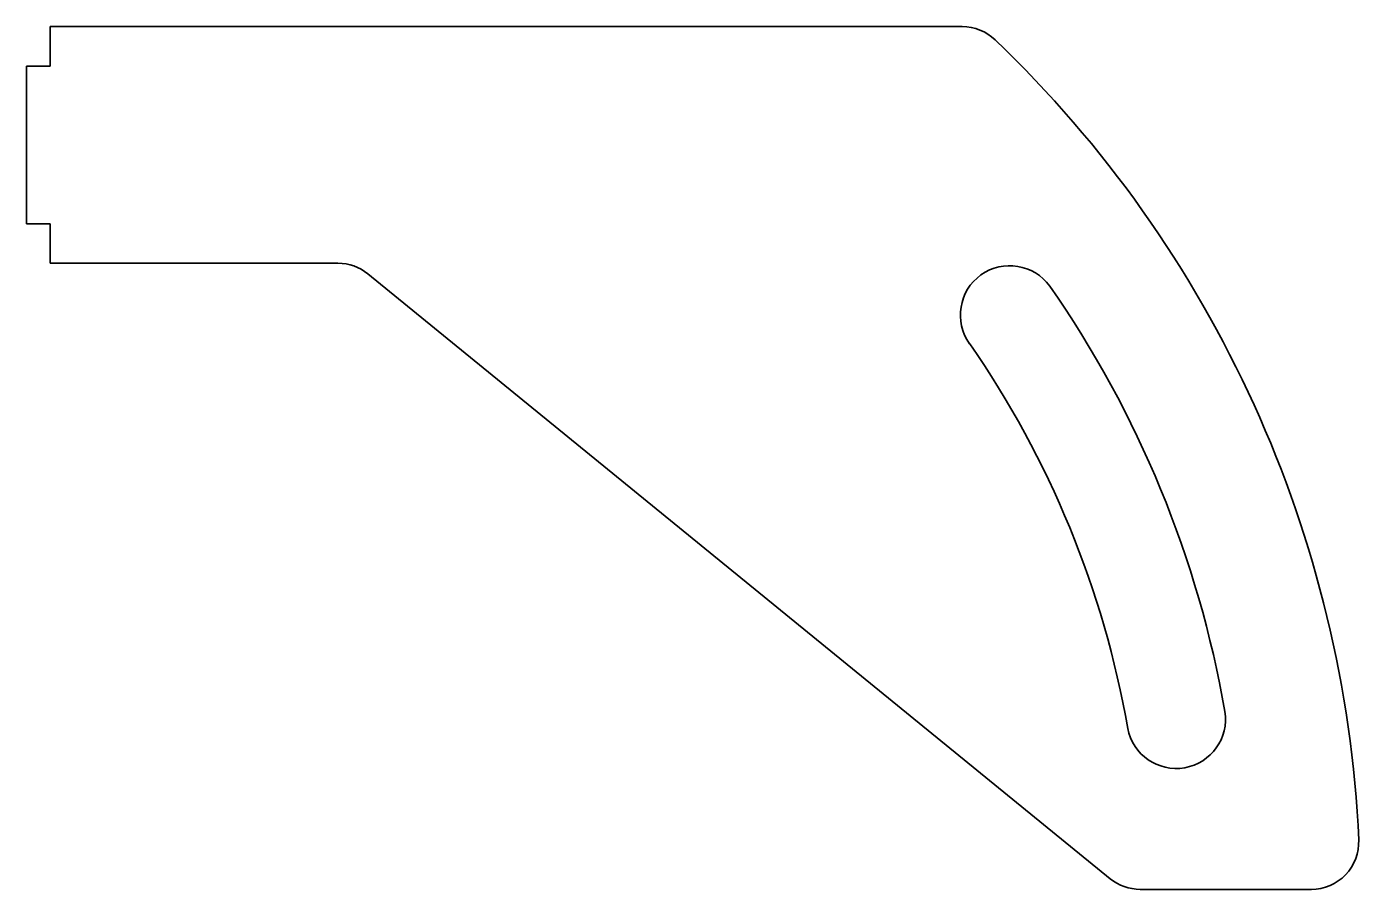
# Model space of a CAD drawing. Header units: millimetres. Extents: x 0 to 169, y 0 to 109.
import ezdxf

# ---------------------------------------------------------------- set-up
doc = ezdxf.new("R2010")
doc.units = ezdxf.units.MM
doc.layers.add('SIMUMAK Visible (ISO)', color=7, linetype='Continuous', lineweight=35)

# ---------------------------------------------------------------- blocks, each defined once
blk = doc.blocks.new('CD-IND-30-CINCL-02_Sheet_6_CD-IND-30-CINCL-02')
at = {"layer": 'SIMUMAK Visible (ISO)'}
for p, q in [((-81.42, 54.7), (34.17, 54.7)), ((-81.42, 49.7), (-81.42, 54.7)), ((-81.42, 49.7), (-84.42, 49.7)), ((-84.42, 49.7), (-84.42, 29.7)), ((-84.42, 29.7), (-81.42, 29.7)), ((-81.42, 24.7), (-81.42, 29.7)), ((-44.96, 24.7), (-81.42, 24.7)), ((52.92, -53.35), (-41.17, 23.35)), ((78.42, -54.7), (56.71, -54.7))]:
    blk.add_line(p, q, dxfattribs=at)
at = {"layer": 'SIMUMAK Visible (ISO)', "extrusion": (0, 0, -1)}
for centre, radius, start, end in [((-34.17, 48.7), 6, 90, 133.7617), ((65.42, -55.3), 150, 133.7617, 177.3711), ((-40.18, 18.13), 6.25, 324.3329, 144.3329), ((65.42, -55.3), 134.88, 145.149, 170.1086), ((-61.28, -33.12), 6.25, 170.9247, 349.2131), ((-78.42, -48.7), 6, 177.3711, 270), ((-56.71, -48.7), 6, 270, 309.1849)]:
    blk.add_arc(centre, radius, start, end, dxfattribs=at)
at = {"layer": 'SIMUMAK Visible (ISO)'}
for centre, radius, start, end in [((-44.96, 18.7), 6, 50.8151, 90), ((-65.42, -55.3), 122.38, 9.8874, 34.7677)]:
    blk.add_arc(centre, radius, start, end, dxfattribs=at)

msp = doc.modelspace()

# ---------------------------------------------------------------- block references
msp.add_blockref('CD-IND-30-CINCL-02_Sheet_6_CD-IND-30-CINCL-02', (84.42, 54.7))

doc.saveas('drawing.dxf')
